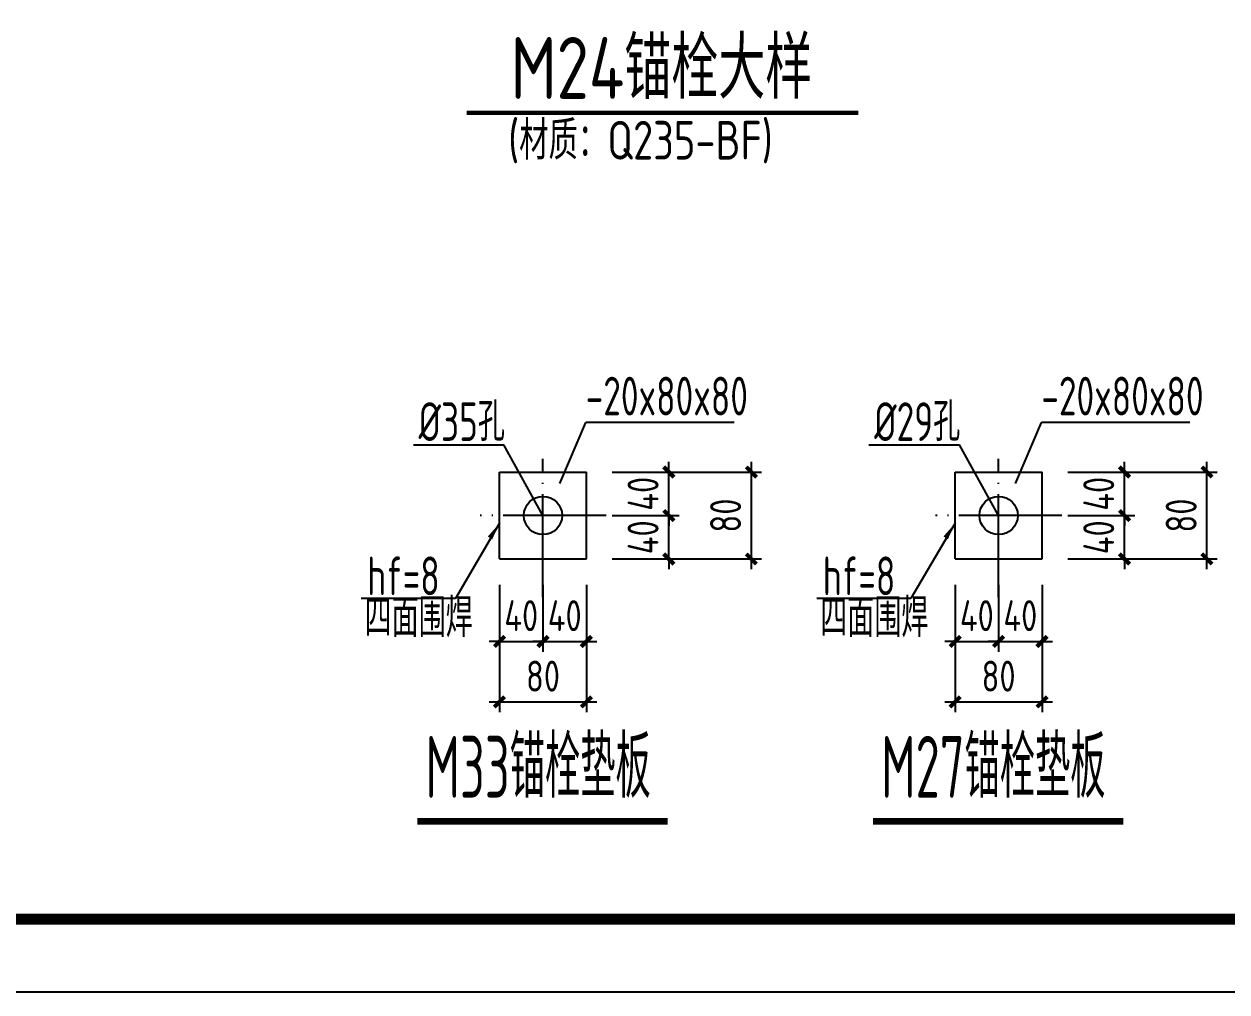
# Model space of a CAD drawing. Extents: x -33967 to 1773478, y -1022458 to -784650.
# Drawn here: x 596076 to 619421, y -1022458 to -1003682 of the extents above; entities that cross this region are included whole.
import ezdxf

# ---------------------------------------------------------------- set-up
doc = ezdxf.new("R2010")
doc.units = 0
doc.header["$LTSCALE"] = 1000
doc.header["$MEASUREMENT"] = 0
doc.linetypes.add('DOTE', pattern=[2.42, 2, -0.2, 0.02, -0.2])
for name, color, linetype in [('AXIS', 3, 'Continuous'), ('C', 6, 'Continuous'), ('DOTE', 1, 'DOTE'), ('PUB_TEXT', 7, 'Continuous'), ('PUB_TITLE', 4, 'Continuous'), ('锚栓', 7, 'Continuous')]:
    doc.layers.add(name, color=color, linetype=linetype)
doc.styles.add('C', font='tssdeng.shx', dxfattribs={"height": 3, "bigfont": 'tssdchn.shx'})
doc.styles.add('TSSD_Dimension', font='Tssdeng.shx', dxfattribs={"width": 0.8, "bigfont": 'hztxt.shx'})
doc.dimstyles.new('TSSD_40_200', dxfattribs={"dimtxt": 600, "dimasz": 200, "dimexe": 200, "dimexo": 500, "dimgap": 200, "dimtad": 1, "dimdec": 0, "dimlfac": 0.2, "dimzin": 0, "dimdsep": 46, "dimtxsty": 'TSSD_Dimension', "dimblk": 'ARCHTICK', "dimblk1": 'ARCHTICK', "dimblk2": 'ARCHTICK', "dimcen": 0, "dimdle": 200, "dimclrt": 7, "dimadec": 0, "dimazin": 0, "dimtfac": 1, "dimtdec": 0, "dimtix": 1, "dimtmove": 2, "dimatfit": 3, "dimfxl": 1, "dimtolj": 1, "dimtzin": 0, "dimarcsym": 0})

# ---------------------------------------------------------------- blocks, each defined once
blk = doc.blocks.new('_ArchTick')
at = {"color": 0, "linetype": 'ByBlock', "const_width": 0.4}
blk.add_lwpolyline([(-0.5, -0.5), (0.5, 0.5)], dxfattribs=at)
blk = doc.blocks.new('*D1253')
at = {"layer": 'AXIS', "color": 0, "lineweight": -2, "transparency": 16777216}
for p, q in [((617433, -1012372), (617433, -1012172)), ((616333, -1012372), (617633, -1012372)), ((617433, -1013216), (617433, -1012372)), ((616333, -1013216), (617633, -1013216)), ((617433, -1013216), (617433, -1013416))]:
    blk.add_line(p, q, dxfattribs=at)
at = {"layer": 'Defpoints', "color": 0, "transparency": 16777216}
for p in [(615833, -1012372), (617433, -1012372), (615833, -1013216)]:
    blk.add_point(p, dxfattribs=at)
at = {"layer": 'AXIS', "color": 0, "lineweight": -2, "transparency": 16777216, "xscale": 200, "yscale": 200, "zscale": 200}
for p, rotation in [((617433, -1012372), 270), ((617433, -1013216), 90)]:
    blk.add_blockref('_ArchTick', p, dxfattribs=dict(at, rotation=rotation))
at = {"layer": 'AXIS', "color": 7, "transparency": 16777216, "insert": (616933, -1012794), "char_height": 600, "attachment_point": 5, "rotation": 90, "style": 'TSSD_Dimension'}
blk.add_mtext('\\A1;40', dxfattribs=at)
blk = doc.blocks.new('*D1254')
at = {"layer": 'AXIS', "color": 0, "lineweight": -2, "transparency": 16777216}
for p, q in [((617433, -1013216), (617433, -1013016)), ((616333, -1013216), (617633, -1013216)), ((617433, -1014059), (617433, -1013216)), ((616333, -1014059), (617633, -1014059)), ((617433, -1014059), (617433, -1014259))]:
    blk.add_line(p, q, dxfattribs=at)
at = {"layer": 'Defpoints', "color": 0, "transparency": 16777216}
for p in [(615833, -1013216), (617433, -1013216), (615833, -1014059)]:
    blk.add_point(p, dxfattribs=at)
at = {"layer": 'AXIS', "color": 0, "lineweight": -2, "transparency": 16777216, "xscale": 200, "yscale": 200, "zscale": 200}
for p, rotation in [((617433, -1013216), 270), ((617433, -1014059), 90)]:
    blk.add_blockref('_ArchTick', p, dxfattribs=dict(at, rotation=rotation))
at = {"layer": 'AXIS', "color": 7, "transparency": 16777216, "insert": (616933, -1013638), "char_height": 600, "attachment_point": 5, "rotation": 90, "style": 'TSSD_Dimension'}
blk.add_mtext('\\A1;40', dxfattribs=at)
blk = doc.blocks.new('*D1255')
at = {"layer": 'AXIS', "color": 0, "lineweight": -2, "transparency": 16777216}
for p, q in [((619033, -1014259), (619033, -1012172)), ((617148, -1012372), (619233, -1012372)), ((617148, -1014059), (619233, -1014059))]:
    blk.add_line(p, q, dxfattribs=at)
at = {"layer": 'Defpoints', "color": 0, "transparency": 16777216}
for p in [(616648, -1012372), (619033, -1012372), (616648, -1014059)]:
    blk.add_point(p, dxfattribs=at)
at = {"layer": 'AXIS', "color": 0, "lineweight": -2, "transparency": 16777216, "xscale": 200, "yscale": 200, "zscale": 200}
for p, rotation in [((619033, -1012372), 90), ((619033, -1014059), 270)]:
    blk.add_blockref('_ArchTick', p, dxfattribs=dict(at, rotation=rotation))
at = {"layer": 'AXIS', "color": 7, "transparency": 16777216, "insert": (618533, -1013216), "char_height": 600, "attachment_point": 5, "rotation": 90, "style": 'TSSD_Dimension'}
blk.add_mtext('\\A1;80', dxfattribs=at)
blk = doc.blocks.new('*D1256')
at = {"layer": 'AXIS', "color": 0, "lineweight": -2, "transparency": 16777216}
for p, q in [((614146, -1014559), (614146, -1017032)), ((615833, -1014559), (615833, -1017032)), ((613946, -1016832), (616033, -1016832))]:
    blk.add_line(p, q, dxfattribs=at)
at = {"layer": 'Defpoints', "color": 0, "transparency": 16777216}
for p in [(614146, -1014059), (615833, -1014059), (615833, -1016832)]:
    blk.add_point(p, dxfattribs=at)
at = {"layer": 'AXIS', "color": 0, "lineweight": -2, "transparency": 16777216, "xscale": 200, "yscale": 200, "zscale": 200, "rotation": 180}
blk.add_blockref('_ArchTick', (614146, -1016832), dxfattribs=at)
at = {"layer": 'AXIS', "color": 0, "lineweight": -2, "transparency": 16777216, "xscale": 200, "yscale": 200, "zscale": 200}
blk.add_blockref('_ArchTick', (615833, -1016832), dxfattribs=at)
at = {"layer": 'AXIS', "color": 7, "transparency": 16777216, "insert": (614989, -1016332), "char_height": 600, "attachment_point": 5, "style": 'TSSD_Dimension'}
blk.add_mtext('\\A1;80', dxfattribs=at)
blk = doc.blocks.new('*D1257')
at = {"layer": 'AXIS', "color": 0, "lineweight": -2, "transparency": 16777216}
for p, q in [((614146, -1014559), (614146, -1015859)), ((614989, -1014559), (614989, -1015859)), ((614146, -1015659), (613946, -1015659)), ((614146, -1015659), (614989, -1015659)), ((614989, -1015659), (615189, -1015659))]:
    blk.add_line(p, q, dxfattribs=at)
at = {"layer": 'Defpoints', "color": 0, "transparency": 16777216}
for p in [(614146, -1014059), (614989, -1014059), (614989, -1015659)]:
    blk.add_point(p, dxfattribs=at)
at = {"layer": 'AXIS', "color": 0, "lineweight": -2, "transparency": 16777216, "xscale": 200, "yscale": 200, "zscale": 200}
blk.add_blockref('_ArchTick', (614146, -1015659), dxfattribs=at)
at = {"layer": 'AXIS', "color": 0, "lineweight": -2, "transparency": 16777216, "xscale": 200, "yscale": 200, "zscale": 200, "rotation": 180}
blk.add_blockref('_ArchTick', (614989, -1015659), dxfattribs=at)
at = {"layer": 'AXIS', "color": 7, "transparency": 16777216, "insert": (614567, -1015159), "char_height": 600, "attachment_point": 5, "style": 'TSSD_Dimension'}
blk.add_mtext('\\A1;40', dxfattribs=at)
blk = doc.blocks.new('*D1258')
at = {"layer": 'AXIS', "color": 0, "lineweight": -2, "transparency": 16777216}
for p, q in [((614989, -1014559), (614989, -1015859)), ((615833, -1014559), (615833, -1015859)), ((614989, -1015659), (614789, -1015659)), ((614989, -1015659), (615833, -1015659)), ((615833, -1015659), (616033, -1015659))]:
    blk.add_line(p, q, dxfattribs=at)
at = {"layer": 'Defpoints', "color": 0, "transparency": 16777216}
for p in [(614989, -1014059), (615833, -1014059), (615833, -1015659)]:
    blk.add_point(p, dxfattribs=at)
at = {"layer": 'AXIS', "color": 0, "lineweight": -2, "transparency": 16777216, "xscale": 200, "yscale": 200, "zscale": 200}
blk.add_blockref('_ArchTick', (614989, -1015659), dxfattribs=at)
at = {"layer": 'AXIS', "color": 0, "lineweight": -2, "transparency": 16777216, "xscale": 200, "yscale": 200, "zscale": 200, "rotation": 180}
blk.add_blockref('_ArchTick', (615833, -1015659), dxfattribs=at)
at = {"layer": 'AXIS', "color": 7, "transparency": 16777216, "insert": (615411, -1015159), "char_height": 600, "attachment_point": 5, "style": 'TSSD_Dimension'}
blk.add_mtext('\\A1;40', dxfattribs=at)
blk = doc.blocks.new('*D1265')
at = {"layer": 'AXIS', "color": 0, "lineweight": -2, "transparency": 16777216}
for p, q in [((608590, -1012372), (608590, -1012172)), ((607490, -1012372), (608790, -1012372)), ((608590, -1013216), (608590, -1012372)), ((607490, -1013216), (608790, -1013216)), ((608590, -1013216), (608590, -1013416))]:
    blk.add_line(p, q, dxfattribs=at)
at = {"layer": 'Defpoints', "color": 0, "transparency": 16777216}
for p in [(606990, -1012372), (608590, -1012372), (606990, -1013216)]:
    blk.add_point(p, dxfattribs=at)
at = {"layer": 'AXIS', "color": 0, "lineweight": -2, "transparency": 16777216, "xscale": 200, "yscale": 200, "zscale": 200}
for p, rotation in [((608590, -1012372), 270), ((608590, -1013216), 90)]:
    blk.add_blockref('_ArchTick', p, dxfattribs=dict(at, rotation=rotation))
at = {"layer": 'AXIS', "color": 7, "transparency": 16777216, "insert": (608090, -1012794), "char_height": 600, "attachment_point": 5, "rotation": 90, "style": 'TSSD_Dimension'}
blk.add_mtext('\\A1;40', dxfattribs=at)
blk = doc.blocks.new('*D1266')
at = {"layer": 'AXIS', "color": 0, "lineweight": -2, "transparency": 16777216}
for p, q in [((608590, -1013216), (608590, -1013016)), ((607490, -1013216), (608790, -1013216)), ((608590, -1014059), (608590, -1013216)), ((607490, -1014059), (608790, -1014059)), ((608590, -1014059), (608590, -1014259))]:
    blk.add_line(p, q, dxfattribs=at)
at = {"layer": 'Defpoints', "color": 0, "transparency": 16777216}
for p in [(606990, -1013216), (608590, -1013216), (606990, -1014059)]:
    blk.add_point(p, dxfattribs=at)
at = {"layer": 'AXIS', "color": 0, "lineweight": -2, "transparency": 16777216, "xscale": 200, "yscale": 200, "zscale": 200}
for p, rotation in [((608590, -1013216), 270), ((608590, -1014059), 90)]:
    blk.add_blockref('_ArchTick', p, dxfattribs=dict(at, rotation=rotation))
at = {"layer": 'AXIS', "color": 7, "transparency": 16777216, "insert": (608090, -1013638), "char_height": 600, "attachment_point": 5, "rotation": 90, "style": 'TSSD_Dimension'}
blk.add_mtext('\\A1;40', dxfattribs=at)
blk = doc.blocks.new('*D1267')
at = {"layer": 'AXIS', "color": 0, "lineweight": -2, "transparency": 16777216}
for p, q in [((610191, -1014259), (610191, -1012172)), ((608305, -1012372), (610391, -1012372)), ((608305, -1014059), (610391, -1014059))]:
    blk.add_line(p, q, dxfattribs=at)
at = {"layer": 'Defpoints', "color": 0, "transparency": 16777216}
for p in [(607805, -1012372), (610191, -1012372), (607805, -1014059)]:
    blk.add_point(p, dxfattribs=at)
at = {"layer": 'AXIS', "color": 0, "lineweight": -2, "transparency": 16777216, "xscale": 200, "yscale": 200, "zscale": 200}
for p, rotation in [((610191, -1012372), 90), ((610191, -1014059), 270)]:
    blk.add_blockref('_ArchTick', p, dxfattribs=dict(at, rotation=rotation))
at = {"layer": 'AXIS', "color": 7, "transparency": 16777216, "insert": (609691, -1013216), "char_height": 600, "attachment_point": 5, "rotation": 90, "style": 'TSSD_Dimension'}
blk.add_mtext('\\A1;80', dxfattribs=at)
blk = doc.blocks.new('*D1268')
at = {"layer": 'AXIS', "color": 0, "lineweight": -2, "transparency": 16777216}
for p, q in [((605303, -1014559), (605303, -1017032)), ((606990, -1014559), (606990, -1017032)), ((605103, -1016832), (607190, -1016832))]:
    blk.add_line(p, q, dxfattribs=at)
at = {"layer": 'Defpoints', "color": 0, "transparency": 16777216}
for p in [(605303, -1014059), (606990, -1014059), (606990, -1016832)]:
    blk.add_point(p, dxfattribs=at)
at = {"layer": 'AXIS', "color": 0, "lineweight": -2, "transparency": 16777216, "xscale": 200, "yscale": 200, "zscale": 200, "rotation": 180}
blk.add_blockref('_ArchTick', (605303, -1016832), dxfattribs=at)
at = {"layer": 'AXIS', "color": 0, "lineweight": -2, "transparency": 16777216, "xscale": 200, "yscale": 200, "zscale": 200}
blk.add_blockref('_ArchTick', (606990, -1016832), dxfattribs=at)
at = {"layer": 'AXIS', "color": 7, "transparency": 16777216, "insert": (606147, -1016332), "char_height": 600, "attachment_point": 5, "style": 'TSSD_Dimension'}
blk.add_mtext('\\A1;80', dxfattribs=at)
blk = doc.blocks.new('*D1269')
at = {"layer": 'AXIS', "color": 0, "lineweight": -2, "transparency": 16777216}
for p, q in [((605303, -1014559), (605303, -1015859)), ((606147, -1014559), (606147, -1015859)), ((605303, -1015659), (605103, -1015659)), ((605303, -1015659), (606147, -1015659)), ((606147, -1015659), (606347, -1015659))]:
    blk.add_line(p, q, dxfattribs=at)
at = {"layer": 'Defpoints', "color": 0, "transparency": 16777216}
for p in [(605303, -1014059), (606147, -1014059), (606147, -1015659)]:
    blk.add_point(p, dxfattribs=at)
at = {"layer": 'AXIS', "color": 0, "lineweight": -2, "transparency": 16777216, "xscale": 200, "yscale": 200, "zscale": 200}
blk.add_blockref('_ArchTick', (605303, -1015659), dxfattribs=at)
at = {"layer": 'AXIS', "color": 0, "lineweight": -2, "transparency": 16777216, "xscale": 200, "yscale": 200, "zscale": 200, "rotation": 180}
blk.add_blockref('_ArchTick', (606147, -1015659), dxfattribs=at)
at = {"layer": 'AXIS', "color": 7, "transparency": 16777216, "insert": (605725, -1015159), "char_height": 600, "attachment_point": 5, "style": 'TSSD_Dimension'}
blk.add_mtext('\\A1;40', dxfattribs=at)
blk = doc.blocks.new('*D1270')
at = {"layer": 'AXIS', "color": 0, "lineweight": -2, "transparency": 16777216}
for p, q in [((606147, -1014559), (606147, -1015859)), ((606990, -1014559), (606990, -1015859)), ((606147, -1015659), (605947, -1015659)), ((606147, -1015659), (606990, -1015659)), ((606990, -1015659), (607190, -1015659))]:
    blk.add_line(p, q, dxfattribs=at)
at = {"layer": 'Defpoints', "color": 0, "transparency": 16777216}
for p in [(606147, -1014059), (606990, -1014059), (606990, -1015659)]:
    blk.add_point(p, dxfattribs=at)
at = {"layer": 'AXIS', "color": 0, "lineweight": -2, "transparency": 16777216, "xscale": 200, "yscale": 200, "zscale": 200}
blk.add_blockref('_ArchTick', (606147, -1015659), dxfattribs=at)
at = {"layer": 'AXIS', "color": 0, "lineweight": -2, "transparency": 16777216, "xscale": 200, "yscale": 200, "zscale": 200, "rotation": 180}
blk.add_blockref('_ArchTick', (606990, -1015659), dxfattribs=at)
at = {"layer": 'AXIS', "color": 7, "transparency": 16777216, "insert": (606569, -1015159), "char_height": 600, "attachment_point": 5, "style": 'TSSD_Dimension'}
blk.add_mtext('\\A1;40', dxfattribs=at)

msp = doc.modelspace()

# ---------------------------------------------------------------- linework, layer by layer
at = {"layer": 'AXIS'}
for p, q in [((606473.7, -1012596.6), (606980.1, -1011410)), ((609855.3, -1011410), (606980.1, -1011410)), ((615316.3, -1012596.6), (615822.7, -1011410)), ((618697.9, -1011410), (615822.7, -1011410)), ((603631.2, -1011843.3), (605388.8, -1011843.3)), ((606146.6, -1013215.6), (605388.8, -1011843.3)), ((612473.9, -1011843.3), (614231.5, -1011843.3)), ((614989.3, -1013215.6), (614231.5, -1011843.3)), ((605302.9, -1013365.8), (604446, -1014826.6)), ((614145.5, -1013365.8), (613288.7, -1014826.6)), ((604446, -1014826.6), (602618.5, -1014826.6)), ((613288.7, -1014826.6), (611461.1, -1014826.6))]:
    msp.add_line(p, q, dxfattribs=at)
for points in [[(605302.9, -1013365.8, 0, 101.2, 0), (605120, -1013649.5, 101.2, 101.2, 0)], [(614145.5, -1013365.8, 0, 101.2, 0), (613962.6, -1013649.5, 101.2, 101.2, 0)]]:
    msp.add_lwpolyline(points, format="xyseb", dxfattribs=at)
at = {"layer": 'C', "color": 1, "linetype": 'ByBlock', "const_width": 78.6}
msp.add_lwpolyline([(604662.8, -1005403.8), (612264.6, -1005403.8)], dxfattribs=at)
at = {"layer": 'C', "color": 1, "linetype": 'ByBlock', "const_width": 128.2, "elevation": 36363.6}
for points in [[(603708.2, -1019148.7), (608566, -1019148.7)], [(612550.8, -1019148.7), (617408.6, -1019148.7)]]:
    msp.add_lwpolyline(points, dxfattribs=at)
at = {"layer": 'DOTE'}
for p, q in [((606146.6, -1014802.4), (606146.6, -1012118.3)), ((614989.3, -1014802.4), (614989.3, -1012118.3)), ((607375.1, -1013215.6), (604924.9, -1013215.6)), ((616217.8, -1013215.6), (613767.5, -1013215.6))]:
    msp.add_line(p, q, dxfattribs=at)
at = {"layer": 'PUB_TITLE'}
msp.add_lwpolyline([(521646, -1022458.4), (640446, -1022458.4), (640446, -938458.4), (521646, -938458.4)], close=True, dxfattribs=at)
at = {"layer": 'PUB_TITLE', "const_width": 212.1}
msp.add_lwpolyline([(524466.3, -1021044.2), (524466.3, -939872.6), (638446, -939872.6), (638446, -1021044.2)], close=True, dxfattribs=at)
at = {"layer": '锚栓'}
for p, q in [((605302.9, -1012371.9), (606990.4, -1012371.9)), ((605302.9, -1014059.4), (605302.9, -1012371.9)), ((606990.4, -1014059.4), (606990.4, -1012371.9)), ((614145.5, -1012371.9), (615833, -1012371.9)), ((614145.5, -1014059.4), (614145.5, -1012371.9)), ((615833, -1014059.4), (615833, -1012371.9)), ((605302.9, -1014059.4), (606990.4, -1014059.4)), ((614145.5, -1014059.4), (615833, -1014059.4))]:
    msp.add_line(p, q, dxfattribs=at)
for centre in [(606146.6, -1013215.6), (614989.3, -1013215.6)]:
    msp.add_circle(centre, 371.3, dxfattribs=at)

# ---------------------------------------------------------------- texts
at = {"layer": 'PUB_TEXT'}
for s, height, style, width, p in [('M24锚栓大样', 1200, 'C', 0.8, (605518.1, -1005132.9)), ('(材质：Q235-BF)', 750, 'C', 0.8, (605471.2, -1006310.2)), ('-20x80x80', 750, 'TSSD_Dimension', 0.7, (606975.8, -1011273.9)), ('-20x80x80', 750, 'TSSD_Dimension', 0.7, (615818.4, -1011273.9)), ('%%C35孔', 750, 'TSSD_Dimension', 0.7, (603733.1, -1011770)), ('%%C29孔', 750, 'TSSD_Dimension', 0.7, (612575.7, -1011770)), ('hf=8', 750, 'TSSD_Dimension', 0.7, (602733.4, -1014762.3)), ('hf=8', 750, 'TSSD_Dimension', 0.7, (611576, -1014762.3)), ('四面围焊', 750, 'TSSD_Dimension', 0.7, (602684.3, -1015574.7)), ('四面围焊', 750, 'TSSD_Dimension', 0.7, (611526.9, -1015574.7)), ('M33锚栓垫板', 1200, 'C', 0.6, (603865.6, -1018691.2, 36363.6)), ('M27锚栓垫板', 1200, 'C', 0.6, (612708.2, -1018691.2, 36363.6))]:
    msp.add_text(s, height=height, dxfattribs=dict(at, style=style, width=width)).set_placement(p)

# ---------------------------------------------------------------- dimensions: what is measured, and where the dimension line sits
at = {"layer": 'AXIS'}
for p1, p2, distance, text, picture, middle in [((606990.4, -1013215.6), (606990.4, -1012371.9), -1600.1, '40', '*D1265', (608090.4, -1012793.8)), ((607805.4, -1014059.4), (607805.4, -1012371.9), -2385.2, '80', '*D1267', (609690.6, -1013215.6)), ((615833, -1013215.6), (615833, -1012371.9), -1600.1, '40', '*D1253', (616933.1, -1012793.8)), ((616648, -1014059.4), (616648, -1012371.9), -2385.2, '80', '*D1255', (618533.2, -1013215.6)), ((606990.4, -1014059.4), (606990.4, -1013215.6), -1600.1, '40', '*D1266', (608090.4, -1013637.5)), ((615833, -1014059.4), (615833, -1013215.6), -1600.1, '40', '*D1254', (616933.1, -1013637.5)), ((605302.9, -1014059.4), (606990.4, -1014059.4), -2772.5, '80', '*D1268', (606146.6, -1016331.9)), ((605302.9, -1014059.4), (606146.6, -1014059.4), -1600.1, '40', '*D1269', (605724.8, -1015159.4)), ((606146.6, -1014059.4), (606990.4, -1014059.4), -1600.1, '40', '*D1270', (606568.5, -1015159.4)), ((614145.5, -1014059.4), (615833, -1014059.4), -2772.5, '80', '*D1256', (614989.3, -1016331.9)), ((614145.5, -1014059.4), (614989.3, -1014059.4), -1600.1, '40', '*D1257', (614567.4, -1015159.4)), ((614989.3, -1014059.4), (615833, -1014059.4), -1600.1, '40', '*D1258', (615411.1, -1015159.4))]:
    dim = msp.add_aligned_dim(p1=p1, p2=p2, distance=distance, text=text, dimstyle='TSSD_40_200', dxfattribs=at)
    dim.commit()
    dim.dimension.update_dxf_attribs({"geometry": picture, "text_midpoint": middle})

doc.saveas('drawing.dxf')
